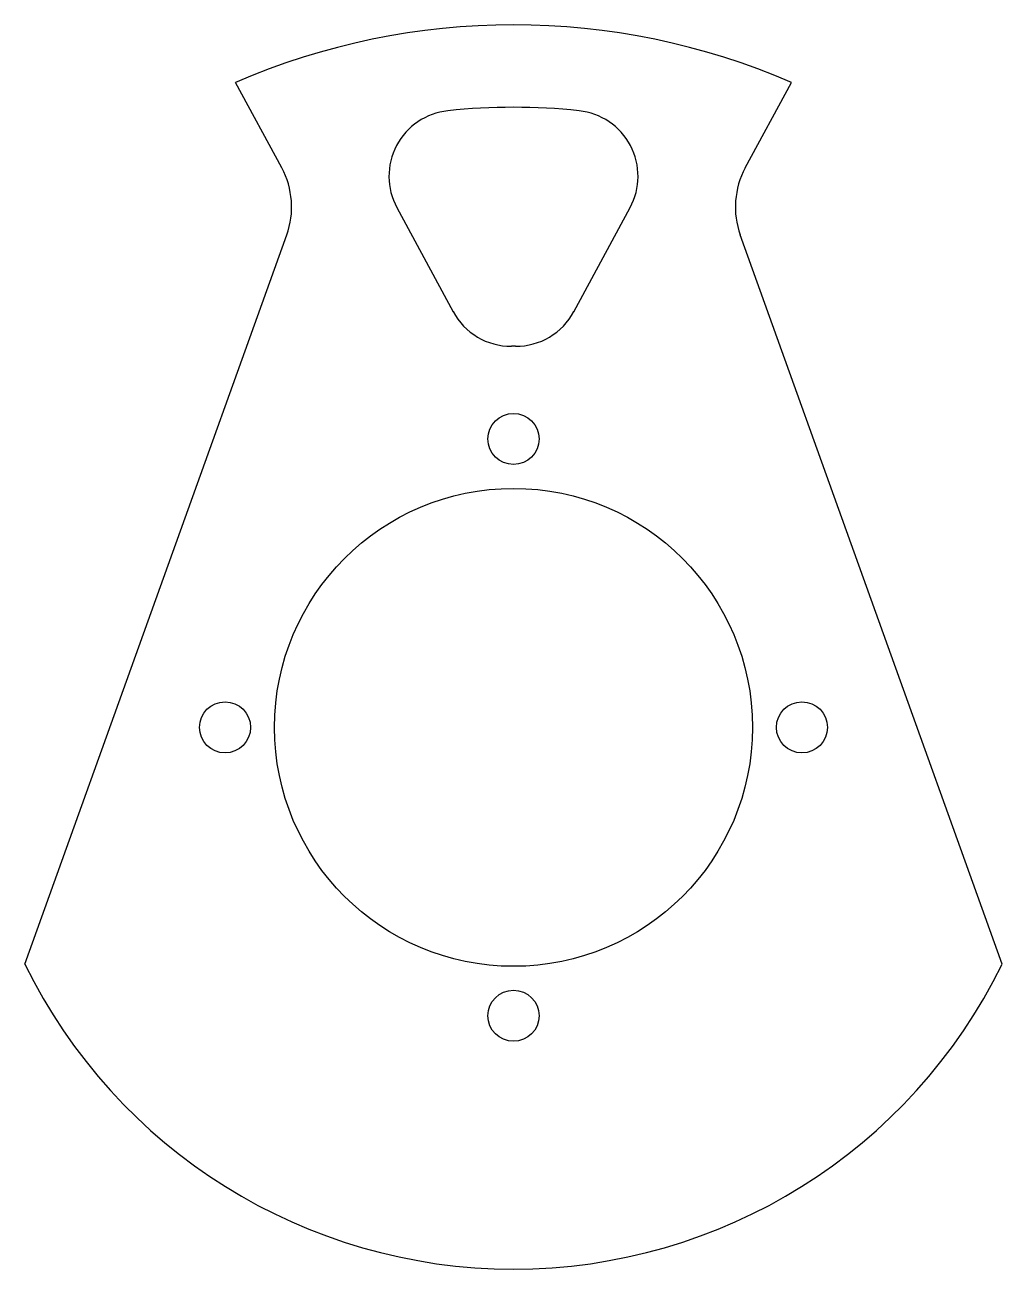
# Model space of a CAD drawing. Extents: x -29.6 to 29.6, y -33 to 42.5.
import ezdxf

# ---------------------------------------------------------------- set-up
doc = ezdxf.new("R2010")
doc.units = 0
doc.header["$MEASUREMENT"] = 0
doc.layers.add('VISIBLE', color=7, linetype='CONTINUOUS')

msp = doc.modelspace()

# ---------------------------------------------------------------- linework, layer by layer
at = {"layer": 'VISIBLE'}
for p, q in [((-14.061, 33.82), (-16.865, 39.01)), ((14.061, 33.82), (16.865, 39.01)), ((-7.076, 31.409), (-3.666, 25.098)), ((3.666, 25.098), (7.076, 31.409)), ((-29.644, -14.5), (-13.755, 29.754)), ((29.644, -14.5), (13.755, 29.754))]:
    msp.add_line(p, q, dxfattribs=at)
for centre, radius in [((0, 17.373), 1.55), ((0, -0.127), 14.5), ((-17.5, -0.127), 1.55), ((17.5, -0.127), 1.55), ((0, -17.627), 1.55)]:
    msp.add_circle(centre, radius, dxfattribs=at)
for centre, radius, start, end in [((0, 0), 42.5, 66.61966, 113.38034), ((-3.557, 33.311), 4, 96.0945, 208.38034), ((0, 0), 37.5, 83.9055, 96.0945), ((3.557, 33.311), 4, 331.61966, 83.9055), ((-18.46, 31.444), 5, 340.2496, 28.38034), ((18.46, 31.444), 5, 151.61966, 199.7504), ((-0.147, 27), 4, 208.38034, 270.31209), ((0.147, 27), 4, 269.68791, 331.61966), ((0, 0), 23, 89.68791, 90.31209), ((0, 0), 33, 206.06522, 333.93478)]:
    msp.add_arc(centre, radius, start, end, dxfattribs=at)

doc.saveas('drawing.dxf')
